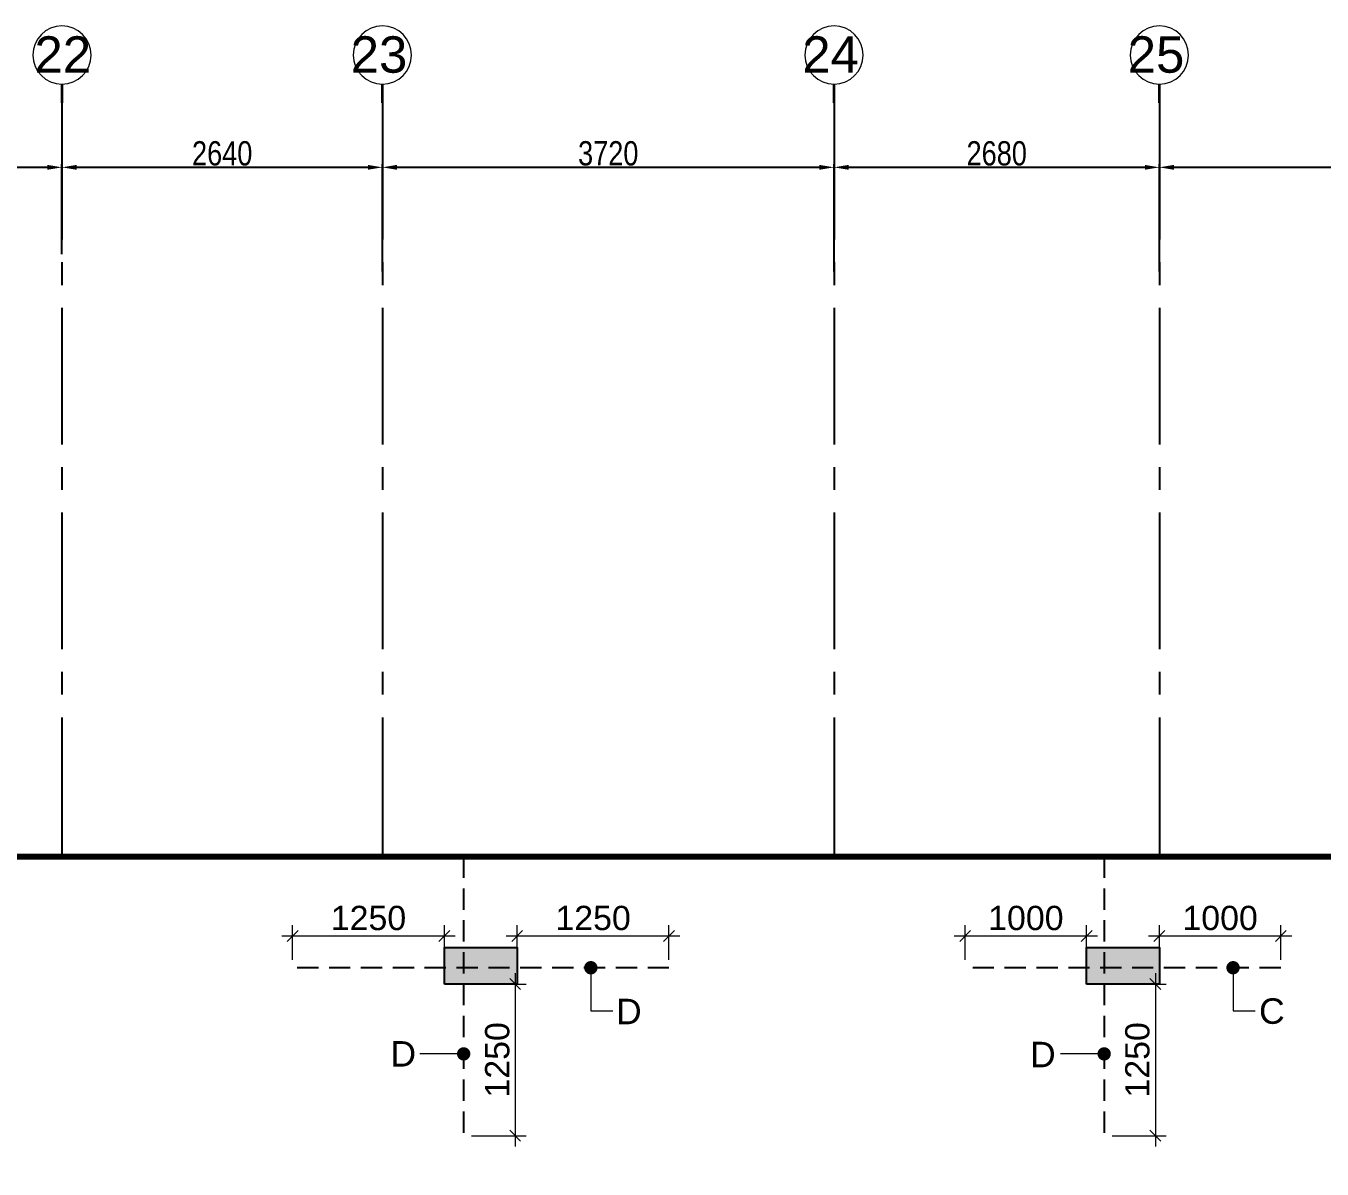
# Model space of a CAD drawing. Header units: millimetres. Extents: x 1123469 to 1883119, y -126924 to 196924.
# Drawn here: x 1501397 to 1512074, y 152619 to 162039 of the extents above; entities that cross this region are included whole.
import ezdxf
from ezdxf.enums import TextEntityAlignment as Align

# ---------------------------------------------------------------- set-up
doc = ezdxf.new("R2010")
doc.units = ezdxf.units.MM
doc.header["$LTSCALE"] = 500
doc.header["$MEASUREMENT"] = 0
doc.header["$PDMODE"] = 34
for name, pattern in [('CONTINOUS', [0]), ('HIDDEN', [0.375, 0.25, -0.125]), ('Site$0$CENTER2', [1.125, 0.75, -0.125, 0.125, -0.125])]:
    doc.linetypes.add(name, pattern=pattern)
doc.layers.get('Defpoints').update_dxf_attribs({"lineweight": 0})
for name, color, linetype, lineweight in [('ARWO', 1, 'Continuous', 18), ('CUT OUT', 1, 'Continuous', 13), ('FOOTING', 1, 'Continuous', 15), ('GRID NO.', 7, 'Continuous', 20), ('S - SUNK', 251, 'Continuous', 0), ('TOWER COL HATCH', 253, 'Continuous', 20)]:
    doc.layers.add(name, color=color, linetype=linetype, lineweight=lineweight)
for name, color, linetype in [('COL. DIM', 3, 'Continuous'), ('GRID', 7, 'Continuous'), ('GRID DIM', 7, 'Continuous'), ('reinf.', 4, 'Continuous'), ('TEXT 1', 1, 'Continuous'), ('TOWER AREA COLUMN.', 6, 'Continuous')]:
    doc.layers.add(name, color=color, linetype=linetype)
doc.styles.add('3mm', font='arial.ttf')
doc.styles.add('D50', font='arial.ttf', dxfattribs={"width": 0.8})
doc.dimstyles.new('INNER DIM', dxfattribs={"dimtxt": 200, "dimasz": 120, "dimexe": 25, "dimexo": 25, "dimgap": 12, "dimtad": 1, "dimdec": 0, "dimrnd": 5, "dimzin": 0, "dimdsep": 46, "dimtxsty": 'D50', "dimcen": 0.09, "dimdle": 25, "dimclrt": 6, "dimadec": 0, "dimazin": 0, "dimtfac": 1, "dimtdec": 0, "dimtofl": 0, "dimtmove": 1, "dimatfit": 3, "dimfxl": 75, "dimtolj": 1, "dimtzin": 0, "dimarcsym": 0})
doc.dimstyles.new('PARAMVEER', dxfattribs={"dimtxt": 200, "dimasz": 100, "dimexe": 0, "dimexo": 25, "dimgap": 10, "dimtad": 1, "dimdec": 0, "dimrnd": 5, "dimzin": 0, "dimdsep": 46, "dimtxsty": '3mm', "dimblk": 'OBLIQUE', "dimcen": 0.09, "dimdle": 75, "dimclrd": 1, "dimclre": 1, "dimclrt": 3, "dimadec": 0, "dimazin": 0, "dimtfac": 1, "dimtdec": 0, "dimtmove": 1, "dimatfit": 3, "dimfxl": 100, "dimtolj": 1, "dimtzin": 0, "dimlwd": 18, "dimlwe": 5, "dimarcsym": 0})
doc.dimstyles.new('PARAMVEER BEAM', dxfattribs={"dimtxt": 200, "dimasz": 100, "dimexe": 0, "dimexo": 0, "dimgap": 10, "dimtad": 1, "dimdec": 0, "dimzin": 0, "dimdsep": 46, "dimtxsty": '3mm', "dimblk": 'ARCHTICK', "dimcen": 0.09, "dimdle": 75, "dimclrd": 1, "dimclre": 1, "dimclrt": 3, "dimadec": 0, "dimazin": 0, "dimtfac": 1, "dimtdec": 0, "dimtmove": 1, "dimatfit": 3, "dimfxl": 100, "dimtolj": 1, "dimtzin": 0, "dimlwd": 18, "dimlwe": 5, "dimarcsym": 0})

# ---------------------------------------------------------------- blocks, each defined once
blk = doc.blocks.new('3tgra')
at = {"layer": 'TOWER COL HATCH'}
h = blk.add_hatch(color=253, dxfattribs=at)
h.dxf.hatch_style = 1
h.paths.add_polyline_path([(1395430.631024875, 91121.73729159398), (1395430.631024875, 91421.73729159398), (1394830.631024875, 91421.73729159398), (1394830.631024875, 91121.73729159398)])
h = blk.add_hatch(color=253, dxfattribs=at)
h.dxf.hatch_style = 1
h.paths.add_polyline_path([(1400720.631024875, 91121.73729159398), (1400720.631024875, 91421.73729159398), (1400120.631024875, 91421.73729159398), (1400120.631024875, 91121.73729159398)])
at = {"layer": 'TOWER AREA COLUMN.', "color": 4}
for points in [[(1395430.631024875, 91121.73729159398), (1395430.631024875, 91421.73729159398), (1394830.631024875, 91421.73729159398), (1394830.631024875, 91121.73729159398)], [(1400720.631024875, 91121.73729159398), (1400720.631024875, 91421.73729159398), (1400120.631024875, 91421.73729159398), (1400120.631024875, 91121.73729159398)]]:
    blk.add_lwpolyline(points, close=True, dxfattribs=at)
blk = doc.blocks.new('GRID MARK')
at = {"layer": 'GRID NO.', "const_width": 50}
blk.add_lwpolyline([(0, -541.264632669976), (0, -891.2646326699759)], dxfattribs=at)
at = {"layer": 'GRID NO.'}
blk.add_circle((0, 0), 541.2646326700032, dxfattribs=at)
at = {"layer": 'GRID NO.', "style": 'D50', "width": 0.8}
blk.add_attdef('Y1', text='', height=500, dxfattribs=at).set_placement((-32.59592988342047, -267.1838401062414), align=Align.CENTER)
blk = doc.blocks.new('*D207')
at = {"layer": 'Defpoints', "color": 0, "linetype": 'Continuous', "transparency": 16777216}
for p in [(1501694.248269453, 160873.7114826486), (1499054.248269453, 160131.9800918272), (1501694.248269453, 160131.9800918272)]:
    blk.add_point(p, dxfattribs=at)
at = {"layer": 'GRID DIM', "color": 0, "linetype": 'Continuous', "lineweight": -2, "transparency": 16777216}
for p, q in [((1499054.248269453, 160156.9800918272), (1499054.248269453, 160898.7114826486)), ((1501694.248269453, 160156.9800918272), (1501694.248269453, 160898.7114826486))]:
    blk.add_line(p, q, dxfattribs=at)
at = {"layer": 'GRID DIM', "linetype": 'Continuous', "lineweight": -2, "transparency": 16777216}
blk.add_line((1499174.248269453, 160873.7114826486), (1501574.248269453, 160873.7114826486), dxfattribs=at)
at = {"layer": 'GRID DIM', "linetype": 'Continuous', "transparency": 16777216}
for points in [[(1499174.248269453, 160893.7114826486), (1499174.248269453, 160853.7114826486), (1499054.248269453, 160873.7114826486)], [(1501574.248269453, 160893.7114826486), (1501574.248269453, 160853.7114826486), (1501694.248269453, 160873.7114826486)]]:
    blk.add_solid(points, dxfattribs=at)
at = {"layer": 'GRID DIM', "linetype": 'Continuous', "transparency": 16777216, "insert": (1500374.248269453, 160987.826080193), "char_height": 200, "attachment_point": 5, "style": 'D50'}
blk.add_mtext('\\A1;2640', dxfattribs=at)
blk = doc.blocks.new('*D208')
at = {"layer": 'Defpoints', "color": 0, "linetype": 'Continuous', "transparency": 16777216}
for p in [(1504334.248269453, 160873.7114826486), (1501694.248269453, 160131.9800918272), (1504334.248269453, 159990.093829062)]:
    blk.add_point(p, dxfattribs=at)
at = {"layer": 'GRID DIM', "color": 0, "linetype": 'Continuous', "lineweight": -2, "transparency": 16777216}
for p, q in [((1501694.248269453, 160156.9800918272), (1501694.248269453, 160898.7114826486)), ((1504334.248269453, 160015.093829062), (1504334.248269453, 160898.7114826486))]:
    blk.add_line(p, q, dxfattribs=at)
at = {"layer": 'GRID DIM', "linetype": 'Continuous', "lineweight": -2, "transparency": 16777216}
blk.add_line((1501814.248269453, 160873.7114826486), (1504214.248269453, 160873.7114826486), dxfattribs=at)
at = {"layer": 'GRID DIM', "linetype": 'Continuous', "transparency": 16777216}
for points in [[(1501814.248269453, 160893.7114826486), (1501814.248269453, 160853.7114826486), (1501694.248269453, 160873.7114826486)], [(1504214.248269453, 160893.7114826486), (1504214.248269453, 160853.7114826486), (1504334.248269453, 160873.7114826486)]]:
    blk.add_solid(points, dxfattribs=at)
at = {"layer": 'GRID DIM', "linetype": 'Continuous', "transparency": 16777216, "insert": (1503014.248269453, 160987.826080193), "char_height": 200, "attachment_point": 5, "style": 'D50'}
blk.add_mtext('\\A1;2640', dxfattribs=at)
blk = doc.blocks.new('*D209')
at = {"layer": 'Defpoints', "color": 0, "linetype": 'Continuous', "transparency": 16777216}
for p in [(1508054.248269453, 160873.7114826486), (1504334.248269453, 159990.093829062), (1508054.248269453, 159990.093829062)]:
    blk.add_point(p, dxfattribs=at)
at = {"layer": 'GRID DIM', "color": 0, "linetype": 'Continuous', "lineweight": -2, "transparency": 16777216}
for p, q in [((1504334.248269453, 160015.093829062), (1504334.248269453, 160898.7114826486)), ((1508054.248269453, 160015.093829062), (1508054.248269453, 160898.7114826486))]:
    blk.add_line(p, q, dxfattribs=at)
at = {"layer": 'GRID DIM', "linetype": 'Continuous', "lineweight": -2, "transparency": 16777216}
blk.add_line((1504454.248269453, 160873.7114826486), (1507934.248269453, 160873.7114826486), dxfattribs=at)
at = {"layer": 'GRID DIM', "linetype": 'Continuous', "transparency": 16777216}
for points in [[(1504454.248269453, 160893.7114826486), (1504454.248269453, 160853.7114826486), (1504334.248269453, 160873.7114826486)], [(1507934.248269453, 160893.7114826486), (1507934.248269453, 160853.7114826486), (1508054.248269453, 160873.7114826486)]]:
    blk.add_solid(points, dxfattribs=at)
at = {"layer": 'GRID DIM', "linetype": 'Continuous', "transparency": 16777216, "insert": (1506194.248269453, 160987.894293017), "char_height": 200, "attachment_point": 5, "style": 'D50'}
blk.add_mtext('\\A1;3720', dxfattribs=at)
blk = doc.blocks.new('*D210')
at = {"layer": 'Defpoints', "color": 0, "linetype": 'Continuous', "transparency": 16777216}
for p in [(1510734.248269453, 160873.7114826486), (1508054.248269453, 159990.093829062), (1510734.248269453, 159990.093829062)]:
    blk.add_point(p, dxfattribs=at)
at = {"layer": 'GRID DIM', "color": 0, "linetype": 'Continuous', "lineweight": -2, "transparency": 16777216}
for p, q in [((1508054.248269453, 160015.093829062), (1508054.248269453, 160898.7114826486)), ((1510734.248269453, 160015.093829062), (1510734.248269453, 160898.7114826486))]:
    blk.add_line(p, q, dxfattribs=at)
at = {"layer": 'GRID DIM', "linetype": 'Continuous', "lineweight": -2, "transparency": 16777216}
blk.add_line((1508174.248269453, 160873.7114826486), (1510614.248269453, 160873.7114826486), dxfattribs=at)
at = {"layer": 'GRID DIM', "linetype": 'Continuous', "transparency": 16777216}
for points in [[(1508174.248269453, 160893.7114826486), (1508174.248269453, 160853.7114826486), (1508054.248269453, 160873.7114826486)], [(1510614.248269453, 160893.7114826486), (1510614.248269453, 160853.7114826486), (1510734.248269453, 160873.7114826486)]]:
    blk.add_solid(points, dxfattribs=at)
at = {"layer": 'GRID DIM', "linetype": 'Continuous', "transparency": 16777216, "insert": (1509394.248269453, 160987.826080193), "char_height": 200, "attachment_point": 5, "style": 'D50'}
blk.add_mtext('\\A1;2680', dxfattribs=at)
blk = doc.blocks.new('*D211')
at = {"layer": 'Defpoints', "color": 0, "linetype": 'Continuous', "transparency": 16777216}
for p in [(1514264.248269451, 160873.7114826486), (1510734.248269453, 159990.093829062), (1514264.248269451, 159990.0938290629)]:
    blk.add_point(p, dxfattribs=at)
at = {"layer": 'GRID DIM', "color": 0, "linetype": 'Continuous', "lineweight": -2, "transparency": 16777216}
for p, q in [((1510734.248269453, 160015.093829062), (1510734.248269453, 160898.7114826486)), ((1514264.248269451, 160015.0938290629), (1514264.248269451, 160898.7114826486))]:
    blk.add_line(p, q, dxfattribs=at)
at = {"layer": 'GRID DIM', "linetype": 'Continuous', "lineweight": -2, "transparency": 16777216}
blk.add_line((1510854.248269453, 160873.7114826486), (1514144.248269451, 160873.7114826486), dxfattribs=at)
at = {"layer": 'GRID DIM', "linetype": 'Continuous', "transparency": 16777216}
for points in [[(1510854.248269453, 160893.7114826486), (1510854.248269453, 160853.7114826486), (1510734.248269453, 160873.7114826486)], [(1514144.248269451, 160893.7114826486), (1514144.248269451, 160853.7114826486), (1514264.248269451, 160873.7114826486)]]:
    blk.add_solid(points, dxfattribs=at)
at = {"layer": 'GRID DIM', "linetype": 'Continuous', "transparency": 16777216, "insert": (1512499.248269452, 160987.894293017), "char_height": 200, "attachment_point": 5, "style": 'D50'}
blk.add_mtext('\\A1;3530', dxfattribs=at)
blk = doc.blocks.new('_Oblique')
at = {"color": 0, "linetype": 'ByBlock', "lineweight": -2}
blk.add_line((-0.5, -0.5), (0.5, 0.5), dxfattribs=at)
blk = doc.blocks.new('*D884')
at = {"layer": 'COL. DIM', "color": 1, "lineweight": 18, "ltscale": 10, "transparency": 16777216}
blk.add_line((1510700.938626081, 154234.2285490907), (1510700.938626081, 152804.2285490907), dxfattribs=at)
at = {"layer": 'COL. DIM', "color": 1, "linetype": 'CONTINOUS', "lineweight": 5, "ltscale": 10, "transparency": 16777216}
for p, q in [((1510344.271395223, 154144.2285490907), (1510790.938626081, 154144.2285490907)), ((1510344.271395223, 152894.2285490907), (1510790.938626081, 152894.2285490907))]:
    blk.add_line(p, q, dxfattribs=at)
at = {"layer": 'Defpoints', "color": 0, "ltscale": 10, "transparency": 16777216}
for p in [(1510279.271395223, 154144.2285490907), (1510279.271395223, 152894.2285490907), (1510700.938626081, 152894.2285490907)]:
    blk.add_point(p, dxfattribs=at)
at = {"layer": 'COL. DIM', "color": 1, "lineweight": 18, "ltscale": 10, "transparency": 16777216, "xscale": 90, "yscale": 90, "zscale": 90}
for p, rotation in [((1510700.938626081, 154144.2285490907), 90), ((1510700.938626081, 152894.2285490907), 270)]:
    blk.add_blockref('_Oblique', p, dxfattribs=dict(at, rotation=rotation))
at = {"layer": 'COL. DIM', "color": 3, "ltscale": 10, "transparency": 16777216, "insert": (1510553.824028536, 153519.2285490902), "char_height": 200, "attachment_point": 5, "rotation": 90, "style": '3mm'}
blk.add_mtext('\\A1;1250', dxfattribs=at)
blk = doc.blocks.new('_ArchTick')
at = {"color": 0, "linetype": 'ByBlock', "const_width": 0.15}
blk.add_lwpolyline([(-0.5, -0.5), (0.5, 0.5)], dxfattribs=at)
blk = doc.blocks.new('*D885')
at = {"layer": 'COL. DIM', "color": 1, "linetype": 'CONTINOUS', "lineweight": 5, "ltscale": 10, "transparency": 16777216}
for p, q in [((1510734.248582827, 154343.4011896583), (1510734.248582827, 154629.9308141076)), ((1511734.248582827, 154343.4011896583), (1511734.248582827, 154629.9308141076))]:
    blk.add_line(p, q, dxfattribs=at)
at = {"layer": 'COL. DIM', "color": 1, "lineweight": 18, "ltscale": 10, "transparency": 16777216}
blk.add_line((1510644.248582827, 154539.9308141076), (1511824.248582827, 154539.9308141076), dxfattribs=at)
at = {"layer": 'Defpoints', "color": 0, "ltscale": 10, "transparency": 16777216}
for p in [(1511734.248582827, 154539.9308141076), (1510734.248582827, 154278.4011896583), (1511734.248582827, 154278.4011896583)]:
    blk.add_point(p, dxfattribs=at)
at = {"layer": 'COL. DIM', "color": 1, "lineweight": 18, "ltscale": 10, "transparency": 16777216, "xscale": 90, "yscale": 90, "zscale": 90, "rotation": 180}
blk.add_blockref('_Oblique', (1510734.248582827, 154539.9308141076), dxfattribs=at)
at = {"layer": 'COL. DIM', "color": 1, "lineweight": 18, "ltscale": 10, "transparency": 16777216, "xscale": 90, "yscale": 90, "zscale": 90}
blk.add_blockref('_Oblique', (1511734.248582827, 154539.9308141076), dxfattribs=at)
at = {"layer": 'COL. DIM', "color": 3, "ltscale": 10, "transparency": 16777216, "insert": (1511234.248582827, 154687.045411652), "char_height": 200, "attachment_point": 5, "style": '3mm'}
blk.add_mtext('\\A1;1000', dxfattribs=at)
blk = doc.blocks.new('*D886')
at = {"layer": 'COL. DIM', "color": 1, "linetype": 'CONTINOUS', "lineweight": 5, "ltscale": 10, "transparency": 16777216}
for p, q in [((1509134.248582827, 154343.4011896583), (1509134.248582827, 154629.9308141076)), ((1510134.248582827, 154343.4011896583), (1510134.248582827, 154629.9308141076))]:
    blk.add_line(p, q, dxfattribs=at)
at = {"layer": 'COL. DIM', "color": 1, "lineweight": 18, "ltscale": 10, "transparency": 16777216}
blk.add_line((1509044.248582827, 154539.9308141076), (1510224.248582827, 154539.9308141076), dxfattribs=at)
at = {"layer": 'Defpoints', "color": 0, "ltscale": 10, "transparency": 16777216}
for p in [(1510134.248582827, 154539.9308141076), (1509134.248582827, 154278.4011896583), (1510134.248582827, 154278.4011896583)]:
    blk.add_point(p, dxfattribs=at)
at = {"layer": 'COL. DIM', "color": 1, "lineweight": 18, "ltscale": 10, "transparency": 16777216, "xscale": 90, "yscale": 90, "zscale": 90, "rotation": 180}
blk.add_blockref('_Oblique', (1509134.248582827, 154539.9308141076), dxfattribs=at)
at = {"layer": 'COL. DIM', "color": 1, "lineweight": 18, "ltscale": 10, "transparency": 16777216, "xscale": 90, "yscale": 90, "zscale": 90}
blk.add_blockref('_Oblique', (1510134.248582827, 154539.9308141076), dxfattribs=at)
at = {"layer": 'COL. DIM', "color": 3, "ltscale": 10, "transparency": 16777216, "insert": (1509634.248582827, 154687.045411652), "char_height": 200, "attachment_point": 5, "style": '3mm'}
blk.add_mtext('\\A1;1000', dxfattribs=at)
blk = doc.blocks.new('*D887')
at = {"layer": 'COL. DIM', "color": 1, "lineweight": 18, "ltscale": 10, "transparency": 16777216}
blk.add_line((1505427.79370396, 154234.2285490907), (1505427.79370396, 152804.2285490907), dxfattribs=at)
at = {"layer": 'COL. DIM', "color": 1, "linetype": 'CONTINOUS', "lineweight": 5, "ltscale": 10, "transparency": 16777216}
for p, q in [((1505068.218040469, 154144.2285490907), (1505517.79370396, 154144.2285490907)), ((1505068.218040469, 152894.2285490907), (1505517.79370396, 152894.2285490907))]:
    blk.add_line(p, q, dxfattribs=at)
at = {"layer": 'Defpoints', "color": 0, "ltscale": 10, "transparency": 16777216}
for p in [(1505003.218040469, 154144.2285490907), (1505003.218040469, 152894.2285490907), (1505427.79370396, 152894.2285490907)]:
    blk.add_point(p, dxfattribs=at)
at = {"layer": 'COL. DIM', "color": 1, "lineweight": 18, "ltscale": 10, "transparency": 16777216, "xscale": 90, "yscale": 90, "zscale": 90}
for p, rotation in [((1505427.79370396, 154144.2285490907), 90), ((1505427.79370396, 152894.2285490907), 270)]:
    blk.add_blockref('_Oblique', p, dxfattribs=dict(at, rotation=rotation))
at = {"layer": 'COL. DIM', "color": 3, "ltscale": 10, "transparency": 16777216, "insert": (1505280.679106416, 153519.2285490902), "char_height": 200, "attachment_point": 5, "rotation": 90, "style": '3mm'}
blk.add_mtext('\\A1;1250', dxfattribs=at)
blk = doc.blocks.new('*D888')
at = {"layer": 'COL. DIM', "color": 1, "linetype": 'CONTINOUS', "lineweight": 5, "ltscale": 10, "transparency": 16777216}
for p, q in [((1505444.248582827, 154343.4011896583), (1505444.248582827, 154629.9308141076)), ((1506694.248582827, 154343.4011896583), (1506694.248582827, 154629.9308141076))]:
    blk.add_line(p, q, dxfattribs=at)
at = {"layer": 'COL. DIM', "color": 1, "lineweight": 18, "ltscale": 10, "transparency": 16777216}
blk.add_line((1505354.248582827, 154539.9308141076), (1506784.248582827, 154539.9308141076), dxfattribs=at)
at = {"layer": 'Defpoints', "color": 0, "ltscale": 10, "transparency": 16777216}
for p in [(1506694.248582827, 154539.9308141076), (1505444.248582827, 154278.4011896583), (1506694.248582827, 154278.4011896583)]:
    blk.add_point(p, dxfattribs=at)
at = {"layer": 'COL. DIM', "color": 1, "lineweight": 18, "ltscale": 10, "transparency": 16777216, "xscale": 90, "yscale": 90, "zscale": 90, "rotation": 180}
blk.add_blockref('_Oblique', (1505444.248582827, 154539.9308141076), dxfattribs=at)
at = {"layer": 'COL. DIM', "color": 1, "lineweight": 18, "ltscale": 10, "transparency": 16777216, "xscale": 90, "yscale": 90, "zscale": 90}
blk.add_blockref('_Oblique', (1506694.248582827, 154539.9308141076), dxfattribs=at)
at = {"layer": 'COL. DIM', "color": 3, "ltscale": 10, "transparency": 16777216, "insert": (1506069.248582827, 154687.045411652), "char_height": 200, "attachment_point": 5, "style": '3mm'}
blk.add_mtext('\\A1;1250', dxfattribs=at)
blk = doc.blocks.new('*D889')
at = {"layer": 'COL. DIM', "color": 1, "linetype": 'CONTINOUS', "lineweight": 5, "ltscale": 10, "transparency": 16777216}
for p, q in [((1503594.248582827, 154343.4011896583), (1503594.248582827, 154629.9308141076)), ((1504844.248582827, 154343.4011896583), (1504844.248582827, 154629.9308141076))]:
    blk.add_line(p, q, dxfattribs=at)
at = {"layer": 'COL. DIM', "color": 1, "lineweight": 18, "ltscale": 10, "transparency": 16777216}
blk.add_line((1503504.248582827, 154539.9308141076), (1504934.248582827, 154539.9308141076), dxfattribs=at)
at = {"layer": 'Defpoints', "color": 0, "ltscale": 10, "transparency": 16777216}
for p in [(1504844.248582827, 154539.9308141076), (1503594.248582827, 154278.4011896583), (1504844.248582827, 154278.4011896583)]:
    blk.add_point(p, dxfattribs=at)
at = {"layer": 'COL. DIM', "color": 1, "lineweight": 18, "ltscale": 10, "transparency": 16777216, "xscale": 90, "yscale": 90, "zscale": 90, "rotation": 180}
blk.add_blockref('_Oblique', (1503594.248582827, 154539.9308141076), dxfattribs=at)
at = {"layer": 'COL. DIM', "color": 1, "lineweight": 18, "ltscale": 10, "transparency": 16777216, "xscale": 90, "yscale": 90, "zscale": 90}
blk.add_blockref('_Oblique', (1504844.248582827, 154539.9308141076), dxfattribs=at)
at = {"layer": 'COL. DIM', "color": 3, "ltscale": 10, "transparency": 16777216, "insert": (1504219.248582827, 154687.045411652), "char_height": 200, "attachment_point": 5, "style": '3mm'}
blk.add_mtext('\\A1;1250', dxfattribs=at)
blk = doc.blocks.new('*D2625')
at = {"layer": 'COL. DIM', "color": 1, "linetype": 'CONTINOUS', "lineweight": 5, "ltscale": 10, "transparency": 16777216}
for p, q in [((1725012.160233842, 141907.4838173419), (1725545.593660668, 141907.4838173419)), ((1724393.259694719, 141607.483817342), (1725545.593660668, 141607.483817342))]:
    blk.add_line(p, q, dxfattribs=at)
at = {"layer": 'COL. DIM', "color": 1, "lineweight": 18, "ltscale": 10, "transparency": 16777216}
blk.add_line((1725455.593660668, 141997.4838173419), (1725455.593660668, 141517.483817342), dxfattribs=at)
at = {"layer": 'Defpoints', "color": 0, "ltscale": 10, "transparency": 16777216}
for p in [(1358872.110384249, 158914.0730525189), (1431760.642437937, 158914.0730525189), (1724947.160233842, 141907.4838173419), (1724328.259694719, 141607.483817342), (1725455.593660668, 141607.483817342), (1442850.630409368, 126979.2510576846)]:
    blk.add_point(p, dxfattribs=at)
at = {"layer": 'S - SUNK', "color": 1, "lineweight": 18, "ltscale": 10, "transparency": 16777216}
blk.add_line((1358872.110384249, 126904.2510576846), (1358872.110384249, 158989.0730525189), dxfattribs=at)
at = {"layer": 'S - SUNK', "color": 1, "lineweight": 5, "ltscale": 10, "transparency": 16777216}
for p, q in [((1358872.260384249, 158914.0730525189), (1358872.110384249, 158914.0730525189)), ((1358872.260384249, 126979.2510576846), (1358872.110384249, 126979.2510576846))]:
    blk.add_line(p, q, dxfattribs=at)
at = {"layer": 'COL. DIM', "color": 1, "lineweight": 18, "ltscale": 10, "transparency": 16777216, "xscale": 90, "yscale": 90, "zscale": 90}
for p, rotation in [((1725455.593660668, 141907.4838173419), 90), ((1725455.593660668, 141607.483817342), 270)]:
    blk.add_blockref('_Oblique', p, dxfattribs=dict(at, rotation=rotation))
at = {"layer": 'S - SUNK', "color": 1, "lineweight": 18, "ltscale": 10, "transparency": 16777216, "xscale": 100, "yscale": 100, "zscale": 100}
for p, rotation in [((1358872.110384249, 158914.0730525189), 90), ((1358872.110384249, 126979.2510576846), 270)]:
    blk.add_blockref('_Oblique', p, dxfattribs=dict(at, rotation=rotation))
at = {"layer": 'COL. DIM', "color": 3, "ltscale": 10, "transparency": 16777216, "insert": (1725308.410850292, 141757.4838173419), "char_height": 200, "attachment_point": 5, "rotation": 90, "style": '3mm'}
blk.add_mtext('\\A1;300', dxfattribs=at)
at = {"layer": 'S - SUNK', "color": 3, "ltscale": 10, "transparency": 16777216, "insert": (1358759.927573881, 142946.6620551013), "char_height": 200, "attachment_point": 5, "rotation": 90, "style": '3mm'}
blk.add_mtext('\\A1;31935', dxfattribs=at)
blk = doc.blocks.new('*D3557')
at = {"layer": 'COL. DIM', "color": 1, "lineweight": 18, "ltscale": 10, "transparency": 16777216}
for p, q in [((1830517.987642211, 155674.9485678335), (1830517.987642211, 154997.7452281606)), ((1830517.987642211, 155087.7452281606), (1830517.987642211, 154607.7452281607))]:
    blk.add_line(p, q, dxfattribs=at)
at = {"layer": 'COL. DIM', "color": 1, "linetype": 'CONTINOUS', "lineweight": 5, "ltscale": 10, "transparency": 16777216}
for p, q in [((1830058.667377646, 154997.7452281606), (1830607.987642211, 154997.7452281606)), ((1830171.161357609, 154697.7452281607), (1830607.987642211, 154697.7452281607))]:
    blk.add_line(p, q, dxfattribs=at)
at = {"layer": 'Defpoints', "color": 0, "ltscale": 10, "transparency": 16777216}
for p in [(1418935.642437937, 156725.1982242518), (1417240.630397862, 156599.2285490907), (1418935.642437937, 156599.2285490907), (1829993.667377646, 154997.7452281606), (1830106.161357609, 154697.7452281607), (1830517.987642211, 154697.7452281607)]:
    blk.add_point(p, dxfattribs=at)
at = {"layer": 'S - SUNK', "color": 1, "lineweight": 18, "ltscale": 10, "transparency": 16777216}
blk.add_line((1417165.630397862, 156725.1982242518), (1419010.642437937, 156725.1982242518), dxfattribs=at)
at = {"layer": 'S - SUNK', "color": 1, "lineweight": 5, "ltscale": 10, "transparency": 16777216}
for p, q in [((1417240.630397862, 156725.0482242518), (1417240.630397862, 156725.1982242518)), ((1418935.642437937, 156725.0482242518), (1418935.642437937, 156725.1982242518))]:
    blk.add_line(p, q, dxfattribs=at)
at = {"layer": 'COL. DIM', "color": 1, "lineweight": 18, "ltscale": 10, "transparency": 16777216, "xscale": 90, "yscale": 90, "zscale": 90}
for p, rotation in [((1830517.987642211, 154997.7452281606), 90), ((1830517.987642211, 154697.7452281607), 270)]:
    blk.add_blockref('_Oblique', p, dxfattribs=dict(at, rotation=rotation))
at = {"layer": 'S - SUNK', "color": 1, "lineweight": 18, "ltscale": 10, "transparency": 16777216, "xscale": 100, "yscale": 100, "zscale": 100, "rotation": 180}
blk.add_blockref('_Oblique', (1417240.630397862, 156725.1982242518), dxfattribs=at)
at = {"layer": 'S - SUNK', "color": 1, "lineweight": 18, "ltscale": 10, "transparency": 16777216, "xscale": 100, "yscale": 100, "zscale": 100}
blk.add_blockref('_Oblique', (1418935.642437937, 156725.1982242518), dxfattribs=at)
at = {"layer": 'COL. DIM', "color": 3, "ltscale": 10, "transparency": 16777216, "insert": (1830370.804831842, 155409.4165078056), "char_height": 200, "attachment_point": 5, "rotation": 90, "style": '3mm'}
blk.add_mtext('\\A1;300', dxfattribs=at)
at = {"layer": 'S - SUNK', "color": 3, "ltscale": 10, "transparency": 16777216, "insert": (1418088.136417899, 156837.3128217961), "char_height": 200, "attachment_point": 5, "style": '3mm'}
blk.add_mtext('\\A1;1695', dxfattribs=at)
blk = doc.blocks.new('*D3556')
at = {"layer": 'COL. DIM', "color": 1, "lineweight": 18, "ltscale": 10, "transparency": 16777216}
blk.add_line((1817173.874801246, 134747.767510492), (1817173.874801246, 133597.7677523475), dxfattribs=at)
at = {"layer": 'COL. DIM', "color": 1, "linetype": 'CONTINOUS', "lineweight": 5, "ltscale": 10, "transparency": 16777216}
for p, q in [((1817863.667367204, 134657.767510492), (1817083.874801246, 134657.767510492)), ((1816402.247891765, 133687.7677523475), (1817263.874801246, 133687.7677523475))]:
    blk.add_line(p, q, dxfattribs=at)
at = {"layer": 'Defpoints', "color": 0, "ltscale": 10, "transparency": 16777216}
for p in [(1417087.675834863, 156599.2285490907), (1417240.630397862, 156599.2285490907), (1417240.630397862, 155194.2285490907), (1817928.667367204, 134657.767510492), (1816337.247891765, 133687.7677523475), (1817173.874801246, 133687.7677523475)]:
    blk.add_point(p, dxfattribs=at)
at = {"layer": 'S - SUNK', "color": 1, "lineweight": 18, "ltscale": 10, "transparency": 16777216}
blk.add_line((1417087.675834863, 155119.2285490907), (1417087.675834863, 156674.2285490907), dxfattribs=at)
at = {"layer": 'S - SUNK', "color": 1, "lineweight": 5, "ltscale": 10, "transparency": 16777216}
for p, q in [((1417087.825834862, 156599.2285490907), (1417087.675834863, 156599.2285490907)), ((1417087.825834862, 155194.2285490907), (1417087.675834863, 155194.2285490907))]:
    blk.add_line(p, q, dxfattribs=at)
at = {"layer": 'COL. DIM', "color": 1, "lineweight": 18, "ltscale": 10, "transparency": 16777216, "xscale": 90, "yscale": 90, "zscale": 90}
for p, rotation in [((1817173.874801246, 134657.767510492), 90), ((1817173.874801246, 133687.7677523475), 270)]:
    blk.add_blockref('_Oblique', p, dxfattribs=dict(at, rotation=rotation))
at = {"layer": 'S - SUNK', "color": 1, "lineweight": 18, "ltscale": 10, "transparency": 16777216, "xscale": 100, "yscale": 100, "zscale": 100}
for p, rotation in [((1417087.675834863, 156599.2285490907), 90), ((1417087.675834863, 155194.2285490907), 270)]:
    blk.add_blockref('_Oblique', p, dxfattribs=dict(at, rotation=rotation))
at = {"layer": 'COL. DIM', "color": 3, "ltscale": 10, "transparency": 16777216, "insert": (1817026.760203702, 134172.7676314192), "char_height": 200, "attachment_point": 5, "rotation": 90, "style": '3mm'}
blk.add_mtext('\\A1;970', dxfattribs=at)
at = {"layer": 'S - SUNK', "color": 3, "ltscale": 10, "transparency": 16777216, "insert": (1416975.561237318, 155896.7285490903), "char_height": 200, "attachment_point": 5, "rotation": 90, "style": '3mm'}
blk.add_mtext('\\A1;1405', dxfattribs=at)

msp = doc.modelspace()

# ---------------------------------------------------------------- linework, layer by layer
at = {"layer": 'FOOTING', "color": 3, "ltscale": 10, "const_width": 50}
msp.add_lwpolyline([(1488324.24858296, 155194.2285490906), (1515064.247955946, 155194.2285490906), (1515064.247955946, 156599.2285490907), (1516759.259996022, 156599.2285490907), (1516759.259996022, 157414.0730525182), (1520709.260152742, 157414.0730525182), (1520709.259839301, 158914.0730525188), (1529584.259996022, 158914.0730525188), (1529584.259996022, 148629.3879190959), (1540674.247967452, 148629.3879190959), (1540674.247967452, 126979.2510576845), (1532119.247955424, 126979.2510576845)], dxfattribs=at)
at = {"layer": 'GRID', "color": 16, "linetype": 'Site$0$CENTER2', "ltscale": 3}
for points in [[(1501694.248269453, 161403.6354503802), (1501694.248269453, 155194.2285490906)], [(1504334.248269453, 161403.6354503802), (1504334.248269453, 155194.2285490906)], [(1508054.248269453, 161403.6354503802), (1508054.248269453, 155194.2285490906)], [(1510734.248269453, 161403.6354503802), (1510734.248269453, 155194.2285490906)]]:
    msp.add_lwpolyline(points, dxfattribs=at)
at = {"layer": 'reinf.', "color": 4, "linetype": 'HIDDEN', "ltscale": 1.4}
for p, q in [((1505003.218040469, 155194.2285490906), (1505003.218040469, 152894.2285490906)), ((1510279.271395222, 155194.2285490906), (1510279.271395222, 152894.2285490906)), ((1506694.248582827, 154278.4011896583), (1503594.248582827, 154278.4011896583)), ((1511734.248582827, 154278.4011896583), (1509134.248582827, 154278.4011896583))]:
    msp.add_line(p, q, dxfattribs=at)

# ---------------------------------------------------------------- block references
at = {"layer": 'CUT OUT', "color": 4, "xscale": -1}
msp.add_blockref('3tgra', (2905564.878980821, 63022.49125749664), dxfattribs=at)
at = {"layer": 'GRID NO.'}
ref = msp.add_blockref('GRID MARK', (1501694.248269453, 161798.9291402649), dxfattribs=dict(at, xscale=-0.4435200000032785, yscale=0.4435200000032785, zscale=0.4435200000032785))
ref.add_attrib('Y1', '22', dxfattribs={"height": 300, "style": 'D50'}).set_placement((1501700.988584592, 161653.3548247448), align=Align.CENTER)
ref = msp.add_blockref('GRID MARK', (1504334.248269453, 161798.9291402649), dxfattribs=dict(at, xscale=-0.4435200000032785, yscale=0.4435200000032785, zscale=0.4435200000032785))
ref.add_attrib('Y1', '23', dxfattribs={"height": 300, "style": 'D50'}).set_placement((1504305.995405874, 161653.3548247448), align=Align.CENTER)
ref = msp.add_blockref('GRID MARK', (1508054.248269453, 161798.9291402649), dxfattribs=dict(at, xscale=-0.4435200000032785, yscale=0.4435200000032785, zscale=0.4435200000032785))
ref.add_attrib('Y1', '24', dxfattribs={"height": 300, "style": 'D50'}).set_placement((1508025.995405874, 161653.3548247448), align=Align.CENTER)
ref = msp.add_blockref('GRID MARK', (1510734.248269453, 161798.9291402586), dxfattribs=dict(at, xscale=-0.4435200000032785, yscale=0.4435200000032785, zscale=0.4435200000032785))
ref.add_attrib('Y1', '25', dxfattribs={"height": 300, "style": 'D50'}).set_placement((1510706.60932129, 161653.3548247385), align=Align.CENTER)

# ---------------------------------------------------------------- texts
at = {"layer": 'TEXT 1', "color": 2, "linetype": 'ByBlock', "style": '3mm'}
for s, p in [('D', (1506258.026104454, 153812.846658891, -0.0688959593251002)), ('C', (1511554.880246795, 153816.1907456174, -0.0688959593251002)), ('D', (1504399.400196168, 153464.0369123602, -0.0688959593251002)), ('D', (1509668.322229504, 153458.3353436095, -0.0688959593251002))]:
    msp.add_text(s, height=210, dxfattribs=at).set_placement(p)

# ---------------------------------------------------------------- dimensions: what is measured, and where the dimension line sits
at = {"layer": 'COL. DIM', "color": 6, "ltscale": 10}
for base, p1, p2, picture, middle in [((1725455.593660668, 141607.483817342), (1724947.160233841, 141907.4838173418), (1724328.259694718, 141607.4838173419), '*D2625', (1725455.59366066, 141757.4838173419)), ((1830517.987642211, 154697.7452281607), (1829993.667377645, 154997.7452281606), (1830106.161357608, 154697.7452281606), '*D3557', (1830517.987642203, 155409.4165078056))]:
    dim = msp.add_linear_dim(base=base, p1=p1, p2=p2, angle=90, dimstyle='PARAMVEER', override={"dimasz": 90, "dimexe": 90, "dimexo": 65, "dimgap": 45, "dimpost": '\\X', "dimdle": 90, "dimfxl": 0.18, "dimarcsym": 1}, dxfattribs=at)
    dim.commit()
    dim.dimension.update_dxf_attribs({"geometry": picture, "text_midpoint": middle, "dimtype": 160})
for base, p1, p2, angle, picture, middle in [((1817173.874801246, 133687.7677523475), (1817928.667367203, 134657.7675104919), (1816337.247891764, 133687.7677523474), 90, '*D3556', (1817026.760203702, 134172.7676314192)), ((1504844.248582827, 154539.9308141076), (1503594.248582827, 154278.4011896583), (1504844.248582827, 154278.4011896583), 7.016709298534877e-15, '*D889', (1504219.248582827, 154687.045411652)), ((1506694.248582827, 154539.9308141076), (1505444.248582827, 154278.4011896583), (1506694.248582827, 154278.4011896583), 7.016709298534877e-15, '*D888', (1506069.248582827, 154687.045411652)), ((1510134.248582827, 154539.9308141076), (1509134.248582827, 154278.4011896583), (1510134.248582827, 154278.4011896583), 7.016709298534877e-15, '*D886', (1509634.248582827, 154687.045411652)), ((1511734.248582827, 154539.9308141076), (1510734.248582827, 154278.4011896583), (1511734.248582827, 154278.4011896583), 7.016709298534877e-15, '*D885', (1511234.248582827, 154687.045411652)), ((1505427.79370396, 152894.2285490907), (1505003.218040469, 154144.2285490906), (1505003.218040469, 152894.2285490906), 90, '*D887', (1505280.679106416, 153519.2285490902)), ((1510700.938626081, 152894.2285490907), (1510279.271395222, 154144.2285490906), (1510279.271395222, 152894.2285490906), 90, '*D884', (1510553.824028536, 153519.2285490902))]:
    dim = msp.add_linear_dim(base=base, p1=p1, p2=p2, angle=angle, dimstyle='PARAMVEER', override={"dimasz": 90, "dimexe": 90, "dimexo": 65, "dimgap": 45, "dimpost": '\\X', "dimdle": 90, "dimfxl": 0.18, "dimarcsym": 1}, dxfattribs=at)
    dim.commit()
    dim.dimension.update_dxf_attribs({"geometry": picture, "text_midpoint": middle})
at = {"layer": 'GRID DIM', "color": 0, "linetype": 'Continuous'}
for base, p1, p2, picture, middle in [((1501694.248269453, 160873.7114826486), (1499054.248269453, 160131.9800918272), (1501694.248269453, 160131.9800918272), '*D207', (1500374.248269453, 160987.826080193)), ((1504334.248269453, 160873.7114826486), (1501694.248269453, 160131.9800918272), (1504334.248269453, 159990.093829062), '*D208', (1503014.248269453, 160987.826080193)), ((1508054.248269453, 160873.7114826486), (1504334.248269453, 159990.093829062), (1508054.248269453, 159990.093829062), '*D209', (1506194.248269453, 160987.894293017)), ((1510734.248269453, 160873.7114826486), (1508054.248269453, 159990.093829062), (1510734.248269453, 159990.093829062), '*D210', (1509394.248269453, 160987.826080193)), ((1514264.248269451, 160873.7114826486), (1510734.248269453, 159990.093829062), (1514264.248269451, 159990.0938290629), '*D211', (1512499.248269452, 160987.894293017))]:
    dim = msp.add_linear_dim(base=base, p1=p1, p2=p2, dimstyle='INNER DIM', override={"dimclrd": 256, "dimclrt": 256}, dxfattribs=at)
    dim.commit()
    dim.dimension.update_dxf_attribs({"geometry": picture, "text_midpoint": middle})
at = {"layer": 'S - SUNK', "color": 4, "ltscale": 10}
for base, p1, p2, picture, middle in [((1358872.110384249, 158914.0730525189), (1442850.630409367, 126979.2510576845), (1431760.642437937, 158914.0730525188), '*D2625', (1358759.927573881, 142946.6620551013)), ((1417087.675834863, 156599.2285490907), (1417240.630397862, 155194.2285490906), (1417240.630397862, 156599.2285490907), '*D3556', (1416975.561237318, 155896.7285490903))]:
    dim = msp.add_linear_dim(base=base, p1=p1, p2=p2, angle=90, dimstyle='PARAMVEER', override={"dimpost": '\\X', "dimfxl": 0.15, "dimfxlon": 1, "dimarcsym": 1}, dxfattribs=at)
    dim.commit()
    dim.dimension.update_dxf_attribs({"geometry": picture, "text_midpoint": middle})
dim = msp.add_linear_dim(base=(1418935.642437937, 156725.1982242518), p1=(1417240.630397862, 156599.2285490907), p2=(1418935.642437937, 156599.2285490907), dimstyle='PARAMVEER', override={"dimpost": '\\X', "dimfxl": 0.15, "dimfxlon": 1, "dimarcsym": 1}, dxfattribs=at)
dim.commit()
dim.dimension.update_dxf_attribs({"geometry": '*D3557', "text_midpoint": (1418088.136417899, 156837.3128217961)})

# ---------------------------------------------------------------- leaders
at = {"layer": 'ARWO', "color": 1}
for points in [[(1506050.839668522, 154278.4011896583), (1506050.839668522, 153923.6550411092), (1506233.294543605, 153923.6550411092)], [(1511340.839668523, 154278.4011896583), (1511340.839668523, 153923.6550411092), (1511523.294543605, 153923.6550411092)], [(1505003.218040469, 153568.2928364556), (1504642.735887626, 153568.2928364556)], [(1510279.271395222, 153568.2928364556), (1509918.78924238, 153568.2928364556)]]:
    msp.add_leader(points, dimstyle='PARAMVEER BEAM', override={"dimasz": 110, "dimtad": 0, "dimldrblk": 'Dot', "dimfxl": 0, "dimarcsym": 1}, dxfattribs=at)

doc.saveas('drawing.dxf')
